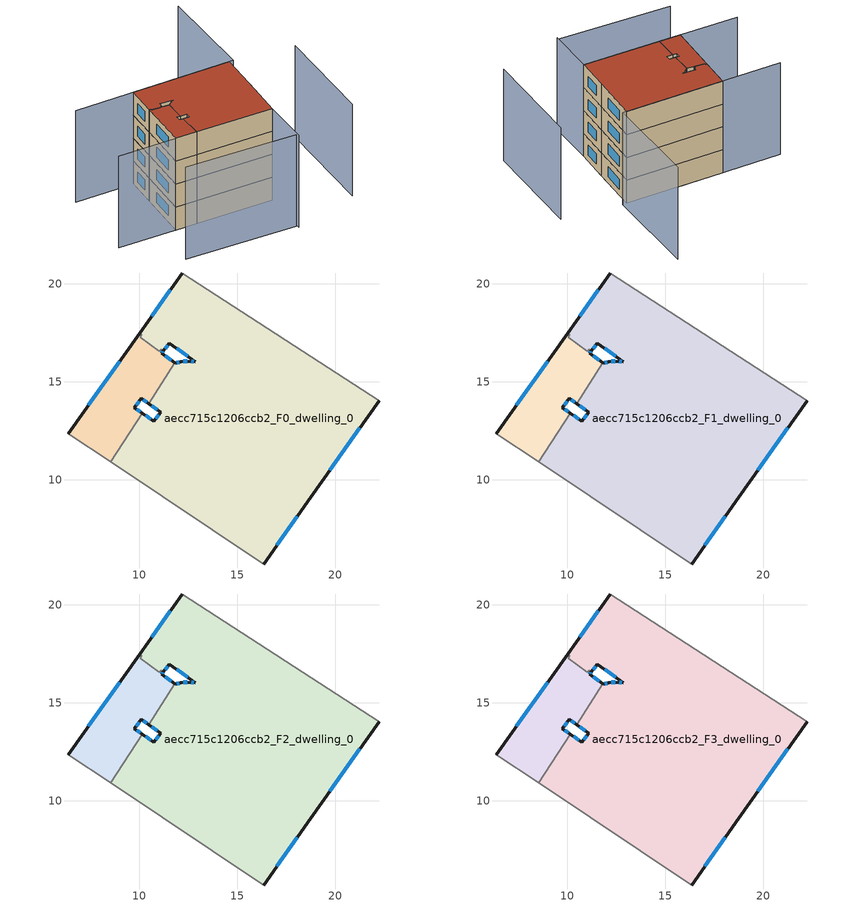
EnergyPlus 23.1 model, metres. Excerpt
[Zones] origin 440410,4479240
aecc715c1206ccb2_F0_dwelling_0
 floor ground (EU_floor_Construction): 22.25,14.05 18.75,9.11 16.35,5.71 8.55,10.92 10.16,13.41 10.76,12.98 11.09,13.46 10.48,13.89 11.82,15.97 11.85,15.95 12.13,16.04 12.6,16.05 12.86,16.03 11.54,16.97 11.24,16.58 11.12,16.67 11.03,16.56 10.06,17.27 10.15,17.39 10.03,17.48 12.21,20.55 z0
 wall outside (EU_wall_Construction): 10.48,13.89 11.09,13.46 10.76,12.98 10.16,13.41 / 11.24,16.58 11.54,16.97 12.86,16.03 12.6,16.05 12.13,16.04 11.85,15.95 11.82,15.97 / 12.21,20.55 10.03,17.48 / 16.35,5.71 18.75,9.11 22.25,14.05 z0:3
 wall adiabatic (EU_wall_Construction): 22.25,14.05 12.21,20.55 / 8.55,10.92 16.35,5.71 z0:3
 wall to aecc715c1206ccb2_F0_dwelling_1 (EU_wall_Construction): 11.82,15.97 10.48,13.89 / 10.02,17.48 10.15,17.39 10.06,17.27 11.03,16.56 11.12,16.67 11.24,16.58 / 10.16,13.41 8.55,10.92 z0:3
 window (EU_Window_Construction): 10.59,13.1 10.33,13.29 / 11,13.32 10.85,13.12 / 10.65,13.77 10.92,13.58 / 12.05,16.01 11.93,15.97 / 12.47,16.05 12.26,16.04 / 12.79,16.04 12.67,16.05 / 11.91,16.71 12.49,16.29 / 11.32,16.69 11.45,16.86 / 11.59,19.69 10.64,18.34 / 19.73,10.5 21.26,12.66 / 17.02,6.67 18.07,8.16 z0.84:2.16
aecc715c1206ccb2_F0_dwelling_1
 floor ground (EU_floor_Construction): 11.24,16.58 11.15,16.46 11.82,15.97 10.48,13.89 10.11,14.15 9.76,13.69 10.16,13.41 8.55,10.92 6.39,12.36 10.03,17.48 10.15,17.39 10.06,17.27 11.03,16.56 11.12,16.67 z0
 wall outside (EU_wall_Construction): 11.82,15.97 11.15,16.46 11.24,16.58 / 10.16,13.41 9.76,13.69 10.11,14.15 10.48,13.89 / 10.03,17.48 6.39,12.36 z0:3
 wall adiabatic (EU_wall_Construction): 6.39,12.36 8.55,10.92 z0:3
 window (EU_Window_Construction): 11.63,16.11 11.34,16.33 / 10.22,14.08 10.38,13.97 / 9.86,13.82 10.02,14.02 / 10.05,13.49 9.88,13.61 / 9,16.04 7.41,13.8 / 11.18,16.5 11.22,16.55 z0.84:2.16
aecc715c1206ccb2_F1_dwelling_0
 floor to aecc715c1206ccb2_F0_dwelling_0 (EU_floor_Construction): 22.25,14.05 18.75,9.11 16.35,5.71 8.55,10.92 10.16,13.41 10.76,12.98 11.09,13.46 10.48,13.89 11.82,15.97 11.85,15.95 12.13,16.04 12.6,16.05 12.86,16.03 11.54,16.97 11.24,16.58 11.12,16.67 11.03,16.56 10.06,17.27 10.15,17.39 10.02,17.48 12.21,20.55 z3
 wall outside (EU_wall_Construction): 10.48,13.89 11.09,13.46 10.76,12.98 10.16,13.41 / 11.24,16.58 11.54,16.97 12.86,16.03 12.6,16.05 12.13,16.04 11.85,15.95 11.82,15.97 / 12.21,20.55 10.03,17.48 / 16.35,5.71 18.75,9.11 22.25,14.05 z3:6
 wall adiabatic (EU_wall_Construction): 22.25,14.05 12.21,20.55 / 8.55,10.92 16.35,5.71 z3:6
 wall to aecc715c1206ccb2_F1_dwelling_1 (EU_wall_Construction): 11.82,15.97 10.48,13.89 / 10.02,17.48 10.15,17.39 10.06,17.27 11.03,16.56 11.12,16.67 11.24,16.58 / 10.16,13.41 8.55,10.92 z3:6
 window (EU_Window_Construction): 10.59,13.1 10.33,13.29 / 11,13.32 10.85,13.12 / 10.65,13.77 10.92,13.58 / 12.05,16.01 11.93,15.97 / 12.47,16.05 12.26,16.04 / 12.79,16.04 12.67,16.05 / 11.91,16.71 12.49,16.29 / 11.32,16.69 11.45,16.86 / 11.59,19.69 10.64,18.34 / 19.73,10.5 21.26,12.66 / 17.02,6.67 18.07,8.16 z3.84:5.16
aecc715c1206ccb2_F1_dwelling_1
 floor to aecc715c1206ccb2_F0_dwelling_1 (EU_floor_Construction): 11.24,16.58 11.15,16.46 11.82,15.97 10.48,13.89 10.11,14.15 9.76,13.69 10.16,13.41 8.55,10.92 6.39,12.36 10.02,17.48 10.15,17.39 10.06,17.27 11.03,16.56 11.12,16.67 z3
 wall outside (EU_wall_Construction): 11.82,15.97 11.15,16.46 11.24,16.58 / 10.16,13.41 9.76,13.69 10.11,14.15 10.48,13.89 / 10.03,17.48 6.39,12.36 z3:6
 wall adiabatic (EU_wall_Construction): 6.39,12.36 8.55,10.92 z3:6
 window (EU_Window_Construction): 11.63,16.11 11.34,16.33 / 10.22,14.08 10.38,13.97 / 9.86,13.82 10.02,14.02 / 10.05,13.49 9.88,13.61 / 9,16.04 7.41,13.8 / 11.18,16.5 11.22,16.55 z3.84:5.16
aecc715c1206ccb2_F2_dwelling_0
 floor to aecc715c1206ccb2_F1_dwelling_0 (EU_floor_Construction): 22.25,14.05 18.75,9.11 16.35,5.71 8.55,10.92 10.16,13.41 10.76,12.98 11.09,13.46 10.48,13.89 11.82,15.97 11.85,15.95 12.13,16.04 12.6,16.05 12.86,16.03 11.54,16.97 11.24,16.58 11.12,16.67 11.03,16.56 10.06,17.27 10.15,17.39 10.02,17.48 12.21,20.55 z6
 wall outside (EU_wall_Construction): 10.48,13.89 11.09,13.46 10.76,12.98 10.16,13.41 / 11.24,16.58 11.54,16.97 12.86,16.03 12.6,16.05 12.13,16.04 11.85,15.95 11.82,15.97 / 12.21,20.55 10.03,17.48 / 16.35,5.71 18.75,9.11 22.25,14.05 z6:9
 wall adiabatic (EU_wall_Construction): 22.25,14.05 12.21,20.55 / 8.55,10.92 16.35,5.71 z6:9
 wall to aecc715c1206ccb2_F2_dwelling_1 (EU_wall_Construction): 11.82,15.97 10.48,13.89 / 10.02,17.48 10.15,17.39 10.06,17.27 11.03,16.56 11.12,16.67 11.24,16.58 / 10.16,13.41 8.55,10.92 z6:9
 window (EU_Window_Construction): 10.59,13.1 10.33,13.29 / 11,13.32 10.85,13.12 / 10.65,13.77 10.92,13.58 / 12.05,16.01 11.93,15.97 / 12.47,16.05 12.26,16.04 / 12.79,16.04 12.67,16.05 / 11.91,16.71 12.49,16.29 / 11.32,16.69 11.45,16.86 / 11.59,19.69 10.64,18.34 / 19.73,10.5 21.26,12.66 / 17.02,6.67 18.07,8.16 z6.84:8.16
aecc715c1206ccb2_F2_dwelling_1
 floor to aecc715c1206ccb2_F1_dwelling_1 (EU_floor_Construction): 11.24,16.58 11.15,16.46 11.82,15.97 10.48,13.89 10.11,14.15 9.76,13.69 10.16,13.41 8.55,10.92 6.39,12.36 10.02,17.48 10.15,17.39 10.06,17.27 11.03,16.56 11.12,16.67 z6
 wall outside (EU_wall_Construction): 11.82,15.97 11.15,16.46 11.24,16.58 / 10.16,13.41 9.76,13.69 10.11,14.15 10.48,13.89 / 10.03,17.48 6.39,12.36 z6:9
 wall adiabatic (EU_wall_Construction): 6.39,12.36 8.55,10.92 z6:9
 window (EU_Window_Construction): 11.63,16.11 11.34,16.33 / 10.22,14.08 10.38,13.97 / 9.86,13.82 10.02,14.02 / 10.05,13.49 9.88,13.61 / 9,16.04 7.41,13.8 / 11.18,16.5 11.22,16.55 z6.84:8.16
aecc715c1206ccb2_F3_dwelling_0
 floor to aecc715c1206ccb2_F2_dwelling_0 (EU_floor_Construction): 22.25,14.05 18.75,9.11 16.35,5.71 8.55,10.92 10.16,13.41 10.76,12.98 11.09,13.46 10.48,13.89 11.82,15.97 11.85,15.95 12.13,16.04 12.6,16.05 12.86,16.03 11.54,16.97 11.24,16.58 11.12,16.67 11.03,16.56 10.06,17.27 10.15,17.39 10.02,17.48 12.21,20.55 z9
 wall outside (EU_wall_Construction): 10.48,13.89 11.09,13.46 10.76,12.98 10.16,13.41 / 11.24,16.58 11.54,16.97 12.86,16.03 12.6,16.05 12.13,16.04 11.85,15.95 11.82,15.97 / 12.21,20.55 10.03,17.48 / 16.35,5.71 18.75,9.11 22.25,14.05 z9:12
 wall adiabatic (EU_wall_Construction): 22.25,14.05 12.21,20.55 / 8.55,10.92 16.35,5.71 z9:12
 wall to aecc715c1206ccb2_F3_dwelling_1 (EU_wall_Construction): 11.82,15.97 10.48,13.89 / 10.02,17.48 10.15,17.39 10.06,17.27 11.03,16.56 11.12,16.67 11.24,16.58 / 10.16,13.41 8.55,10.92 z9:12
 window (EU_Window_Construction): 10.59,13.1 10.33,13.29 / 11,13.32 10.85,13.12 / 10.65,13.77 10.92,13.58 / 12.05,16.01 11.93,15.97 / 12.47,16.05 12.26,16.04 / 12.79,16.04 12.67,16.05 / 11.91,16.71 12.49,16.29 / 11.32,16.69 11.45,16.86 / 11.59,19.69 10.64,18.34 / 19.73,10.5 21.26,12.66 / 17.02,6.67 18.07,8.16 z9.84:11.16
 roof outside (EU_roof_Construction): 18.75,9.11 22.25,14.05 12.21,20.55 10.03,17.48 10.15,17.39 10.06,17.27 11.03,16.56 11.12,16.67 11.24,16.58 11.54,16.97 12.86,16.03 12.6,16.05 12.13,16.04 11.85,15.95 11.82,15.97 10.48,13.89 11.09,13.46 10.76,12.98 10.16,13.41 8.55,10.92 16.35,5.71 z12
aecc715c1206ccb2_F3_dwelling_1
 floor to aecc715c1206ccb2_F2_dwelling_1 (EU_floor_Construction): 11.24,16.58 11.15,16.46 11.82,15.97 10.48,13.89 10.11,14.15 9.76,13.69 10.16,13.41 8.55,10.92 6.39,12.36 10.02,17.48 10.15,17.39 10.06,17.27 11.03,16.56 11.12,16.67 z9
 wall outside (EU_wall_Construction): 11.82,15.97 11.15,16.46 11.24,16.58 / 10.16,13.41 9.76,13.69 10.11,14.15 10.48,13.89 / 10.03,17.48 6.39,12.36 z9:12
 wall adiabatic (EU_wall_Construction): 6.39,12.36 8.55,10.92 z9:12
 window (EU_Window_Construction): 11.63,16.11 11.34,16.33 / 10.22,14.08 10.38,13.97 / 9.86,13.82 10.02,14.02 / 10.05,13.49 9.88,13.61 / 9,16.04 7.41,13.8 / 11.18,16.5 11.22,16.55 z9.84:11.16
 roof outside (EU_roof_Construction): 10.16,13.41 9.76,13.69 10.11,14.15 10.48,13.89 11.82,15.97 11.15,16.46 11.24,16.58 11.12,16.67 11.03,16.56 10.06,17.27 10.15,17.39 10.03,17.48 6.39,12.36 8.55,10.92 z12
shading: 1.91,8.81 13.09,1.1 / 21.07,-1.57 28.26,9.1 / 0.48,16.3 16.36,5.72 / 16.36,5.72 13.05,0.76 / 29.24,23.95 22.66,13.78 / 22.66,13.78 6.17,24.46 z0:12
[Building]
EU S2 Campaign: North Axis=0; Terrain=City; Solar Distribution=FullExterior
[Site:Location]
Madrid: Latitude=40.5; Longitude=-3.5; Time Zone=1; Elevation=609
[SizingPeriod:WeatherFileDays]
AnnualSizingPeriod: Begin Month=1; Begin Day of Month=1; End Month=12; End Day of Month=31; Day of Week for Start Day=Monday; Use Weather File Daylight Saving Period=No; Use Weather File Rain and Snow Indicators=No
[MATERIAL]
EU_InternalMass_Material: Roughness=MediumRough; Thickness=0.1; Conductivity=1; Density=1800; Specific Heat=900; Thermal Absorptance=0.9; Solar Absorptance=0.7; Visible Absorptance=0.7
[MATERIAL:NOMASS] Roughness=MediumRough; Thermal Absorptance=0.9; Solar Absorptance=0.7; Visible Absorptance=0.7
Name | Thermal Resistance
EU_wall_NoMass; EU_roof_NoMass | 2.16768
EU_floor_NoMass | 1.14339
[WINDOWMATERIAL:SIMPLEGLAZINGSYSTEM]
EU_Window_SimpleGlazing: UFactor=3.23888; Solar Heat Gain Coefficient=0.85; Visible Transmittance=0.85
[CONSTRUCTION]
EU_wall_Construction: EU_wall_NoMass
EU_roof_Construction: EU_roof_NoMass
EU_floor_Construction: EU_floor_NoMass
EU_InternalMass_Construction: EU_InternalMass_Material
EU_Window_Construction: EU_Window_SimpleGlazing
[ZONE] Type=1; Multiplier=1; Ceiling Height=autocalculate; Floor Area=autocalculate; Part of Total Floor Area=Yes
Name | Volume
aecc715c1206ccb2_F0_dwelling_0 | 314.646
aecc715c1206ccb2_F1_dwelling_0; aecc715c1206ccb2_F2_dwelling_0; aecc715c1206ccb2_F3_dwelling_0 | 314.647
aecc715c1206ccb2_F0_dwelling_1 | 44.3884
aecc715c1206ccb2_F1_dwelling_1; aecc715c1206ccb2_F2_dwelling_1; aecc715c1206ccb2_F3_dwelling_1 | 44.3873
[INTERNALMASS] Construction=EU_InternalMass_Construction
Name | Zone or ZoneList | Surface Area
aecc715c1206ccb2_F0_dwelling_0_EU_InternalMass | aecc715c1206ccb2_F0_dwelling_0 | 104.885
aecc715c1206ccb2_F0_dwelling_1_EU_InternalMass | aecc715c1206ccb2_F0_dwelling_1 | 14.7959
aecc715c1206ccb2_F1_dwelling_0_EU_InternalMass | aecc715c1206ccb2_F1_dwelling_0 | 104.885
aecc715c1206ccb2_F1_dwelling_1_EU_InternalMass | aecc715c1206ccb2_F1_dwelling_1 | 14.7959
aecc715c1206ccb2_F2_dwelling_0_EU_InternalMass | aecc715c1206ccb2_F2_dwelling_0 | 104.885
aecc715c1206ccb2_F2_dwelling_1_EU_InternalMass | aecc715c1206ccb2_F2_dwelling_1 | 14.7959
aecc715c1206ccb2_F3_dwelling_0_EU_InternalMass | aecc715c1206ccb2_F3_dwelling_0 | 104.885
aecc715c1206ccb2_F3_dwelling_1_EU_InternalMass | aecc715c1206ccb2_F3_dwelling_1 | 14.7959
[OTHEREQUIPMENT] Fuel Type=Electricity; Design Level Calculation Method=Watts/Area; Power per Zone Floor Area=1; Fraction Latent=0; Fraction Radiant=0; Fraction Lost=0; Carbon Dioxide Generation Rate=0; EndUse Subcategory=EU_Step8_InternalGains
Name | Zone or ZoneList or Space or SpaceList | Schedule
EU_Step8_InternalGain_aecc715c1206ccb2_F0_dwelling_0_f000 | aecc715c1206ccb2_F0_dwelling_0 | EU_Step8_GainSchedule_aecc715c1206ccb2_F0_dwelling_0_f000
EU_Step8_InternalGain_aecc715c1206ccb2_F0_dwelling_1_f000 | aecc715c1206ccb2_F0_dwelling_1 | EU_Step8_GainSchedule_aecc715c1206ccb2_F0_dwelling_1_f000
EU_Step8_InternalGain_aecc715c1206ccb2_F1_dwelling_0_f000 | aecc715c1206ccb2_F1_dwelling_0 | EU_Step8_GainSchedule_aecc715c1206ccb2_F1_dwelling_0_f000
EU_Step8_InternalGain_aecc715c1206ccb2_F1_dwelling_1_f000 | aecc715c1206ccb2_F1_dwelling_1 | EU_Step8_GainSchedule_aecc715c1206ccb2_F1_dwelling_1_f000
EU_Step8_InternalGain_aecc715c1206ccb2_F2_dwelling_0_f000 | aecc715c1206ccb2_F2_dwelling_0 | EU_Step8_GainSchedule_aecc715c1206ccb2_F2_dwelling_0_f000
EU_Step8_InternalGain_aecc715c1206ccb2_F2_dwelling_1_f000 | aecc715c1206ccb2_F2_dwelling_1 | EU_Step8_GainSchedule_aecc715c1206ccb2_F2_dwelling_1_f000
EU_Step8_InternalGain_aecc715c1206ccb2_F3_dwelling_0_f000 | aecc715c1206ccb2_F3_dwelling_0 | EU_Step8_GainSchedule_aecc715c1206ccb2_F3_dwelling_0_f000
EU_Step8_InternalGain_aecc715c1206ccb2_F3_dwelling_1_f000 | aecc715c1206ccb2_F3_dwelling_1 | EU_Step8_GainSchedule_aecc715c1206ccb2_F3_dwelling_1_f000
[ZONEVENTILATION:DESIGNFLOWRATE] Schedule=EU_AlwaysOn; Design Flow Rate Calculation Method=AirChanges/Hour; Air Changes per Hour=0.480546; Ventilation Type=Natural; Fan Pressure Rise=0; Fan Total Efficiency=1; Constant Term Coefficient=1; Temperature Term Coefficient=0; Velocity Term Coefficient=0; Velocity Squared Term Coefficient=0; Minimum Indoor Temperature=-100; Maximum Indoor Temperature=100; Delta Temperature=-100; Minimum Outdoor Temperature=-100; Maximum Outdoor Temperature=100; Maximum Wind Speed=40
Name | Zone or ZoneList or Space or SpaceList
EU_ConstantAir_aecc715c1206ccb2_F0_dwelling_0 | aecc715c1206ccb2_F0_dwelling_0
EU_ConstantAir_aecc715c1206ccb2_F0_dwelling_1 | aecc715c1206ccb2_F0_dwelling_1
EU_ConstantAir_aecc715c1206ccb2_F1_dwelling_0 | aecc715c1206ccb2_F1_dwelling_0
EU_ConstantAir_aecc715c1206ccb2_F1_dwelling_1 | aecc715c1206ccb2_F1_dwelling_1
EU_ConstantAir_aecc715c1206ccb2_F2_dwelling_0 | aecc715c1206ccb2_F2_dwelling_0
EU_ConstantAir_aecc715c1206ccb2_F2_dwelling_1 | aecc715c1206ccb2_F2_dwelling_1
EU_ConstantAir_aecc715c1206ccb2_F3_dwelling_0 | aecc715c1206ccb2_F3_dwelling_0
EU_ConstantAir_aecc715c1206ccb2_F3_dwelling_1 | aecc715c1206ccb2_F3_dwelling_1
[HVACTEMPLATE:THERMOSTAT] Constant Heating Setpoint=20; Constant Cooling Setpoint=50
EU_HeatOnly_aecc715c1206ccb2_F0_dwelling_0; EU_HeatOnly_aecc715c1206ccb2_F0_dwelling_1; EU_HeatOnly_aecc715c1206ccb2_F1_dwelling_0; EU_HeatOnly_aecc715c1206ccb2_F1_dwelling_1; EU_HeatOnly_aecc715c1206ccb2_F2_dwelling_0; EU_HeatOnly_aecc715c1206ccb2_F2_dwelling_1; EU_HeatOnly_aecc715c1206ccb2_F3_dwelling_0; EU_HeatOnly_aecc715c1206ccb2_F3_dwelling_1
[HVACTEMPLATE:ZONE:IDEALLOADSAIRSYSTEM] System Availability Schedule=EU_AlwaysOn; Maximum Heating Supply Air Temperature=50; Minimum Cooling Supply Air Temperature=13; Maximum Heating Supply Air Humidity Ratio=0.0156; Minimum Cooling Supply Air Humidity Ratio=0.0077; Heating Limit=NoLimit; Cooling Limit=NoLimit; Heating Availability Schedule=EU_AlwaysOn; Cooling Availability Schedule=EU_CoolingOff; Dehumidification Control Type=ConstantSensibleHeatRatio; Cooling Sensible Heat Ratio=0.7; Dehumidification Setpoint=60; Humidification Control Type=None; Humidification Setpoint=30; Outdoor Air Method=None; Outdoor Air Flow Rate per Person=0.00944; Outdoor Air Flow Rate per Zone Floor Area=0; Outdoor Air Flow Rate per Zone=0; Demand Controlled Ventilation Type=None; Outdoor Air Economizer Type=NoEconomizer; Heat Recovery Type=None; Sensible Heat Recovery Effectiveness=0.7; Latent Heat Recovery Effectiveness=0.65
Name | Template Thermostat
aecc715c1206ccb2_F0_dwelling_0 | EU_HeatOnly_aecc715c1206ccb2_F0_dwelling_0
aecc715c1206ccb2_F0_dwelling_1 | EU_HeatOnly_aecc715c1206ccb2_F0_dwelling_1
aecc715c1206ccb2_F1_dwelling_0 | EU_HeatOnly_aecc715c1206ccb2_F1_dwelling_0
aecc715c1206ccb2_F1_dwelling_1 | EU_HeatOnly_aecc715c1206ccb2_F1_dwelling_1
aecc715c1206ccb2_F2_dwelling_0 | EU_HeatOnly_aecc715c1206ccb2_F2_dwelling_0
aecc715c1206ccb2_F2_dwelling_1 | EU_HeatOnly_aecc715c1206ccb2_F2_dwelling_1
aecc715c1206ccb2_F3_dwelling_0 | EU_HeatOnly_aecc715c1206ccb2_F3_dwelling_0
aecc715c1206ccb2_F3_dwelling_1 | EU_HeatOnly_aecc715c1206ccb2_F3_dwelling_1
[SIZING:ZONE] Zone Cooling Design Supply Air Temperature Input Method=SupplyAirTemperature; Zone Cooling Design Supply Air Temperature=13; Zone Heating Design Supply Air Temperature Input Method=SupplyAirTemperature; Zone Heating Design Supply Air Temperature=50; Zone Cooling Design Supply Air Humidity Ratio=0.008; Zone Heating Design Supply Air Humidity Ratio=0.008; Cooling Design Air Flow Method=DesignDay; Cooling Design Air Flow Rate=0; Cooling Minimum Air Flow per Zone Floor Area=0.000762; Cooling Minimum Air Flow=0; Cooling Minimum Air Flow Fraction=0.2; Heating Design Air Flow Method=DesignDay; Heating Design Air Flow Rate=0; Heating Maximum Air Flow per Zone Floor Area=0.002032; Heating Maximum Air Flow=0.141576; Heating Maximum Air Flow Fraction=0.3; Account for Dedicated Outdoor Air System=No; Dedicated Outdoor Air System Control Strategy=NeutralSupplyAir; Dedicated Outdoor Air Low Setpoint Temperature for Design=autosize; Dedicated Outdoor Air High Setpoint Temperature for Design=autosize; Zone Load Sizing Method=Sensible Load Only No Latent Load; Zone Latent Cooling Design Supply Air Humidity Ratio Input Method=HumidityRatioDifference; Zone Cooling Design Supply Air Humidity Ratio Difference=0.005; Zone Latent Heating Design Supply Air Humidity Ratio Input Method=HumidityRatioDifference; Zone Humidification Design Supply Air Humidity Ratio Difference=0.005
aecc715c1206ccb2_F0_dwelling_0; aecc715c1206ccb2_F0_dwelling_1; aecc715c1206ccb2_F1_dwelling_0; aecc715c1206ccb2_F1_dwelling_1; aecc715c1206ccb2_F2_dwelling_0; aecc715c1206ccb2_F2_dwelling_1; aecc715c1206ccb2_F3_dwelling_0; aecc715c1206ccb2_F3_dwelling_1
[SCHEDULE:CONSTANT]
Name | Hourly Value
EU_AlwaysOn | 1
EU_CoolingOff | 0
[SCHEDULE:FILE] Column Number=1; Rows to Skip at Top=0; Number of Hours of Data=8760; Column Separator=Comma; Interpolate to Timestep=No; Minutes per Item=60; Adjust Schedule for Daylight Savings=Yes
Name | File
EU_Step8_GainSchedule_aecc715c1206ccb2_F0_dwelling_0_f000 | ../../schedules/aecc715c1206ccb2/aecc715c1206ccb2_F0_dwelling_0_f000_gain.csv
EU_Step8_GainSchedule_aecc715c1206ccb2_F0_dwelling_1_f000 | ../../schedules/aecc715c1206ccb2/aecc715c1206ccb2_F0_dwelling_1_f000_gain.csv
EU_Step8_GainSchedule_aecc715c1206ccb2_F1_dwelling_0_f000 | ../../schedules/aecc715c1206ccb2/aecc715c1206ccb2_F1_dwelling_0_f000_gain.csv
EU_Step8_GainSchedule_aecc715c1206ccb2_F1_dwelling_1_f000 | ../../schedules/aecc715c1206ccb2/aecc715c1206ccb2_F1_dwelling_1_f000_gain.csv
EU_Step8_GainSchedule_aecc715c1206ccb2_F2_dwelling_0_f000 | ../../schedules/aecc715c1206ccb2/aecc715c1206ccb2_F2_dwelling_0_f000_gain.csv
EU_Step8_GainSchedule_aecc715c1206ccb2_F2_dwelling_1_f000 | ../../schedules/aecc715c1206ccb2/aecc715c1206ccb2_F2_dwelling_1_f000_gain.csv
EU_Step8_GainSchedule_aecc715c1206ccb2_F3_dwelling_0_f000 | ../../schedules/aecc715c1206ccb2/aecc715c1206ccb2_F3_dwelling_0_f000_gain.csv
EU_Step8_GainSchedule_aecc715c1206ccb2_F3_dwelling_1_f000 | ../../schedules/aecc715c1206ccb2/aecc715c1206ccb2_F3_dwelling_1_f000_gain.csv
